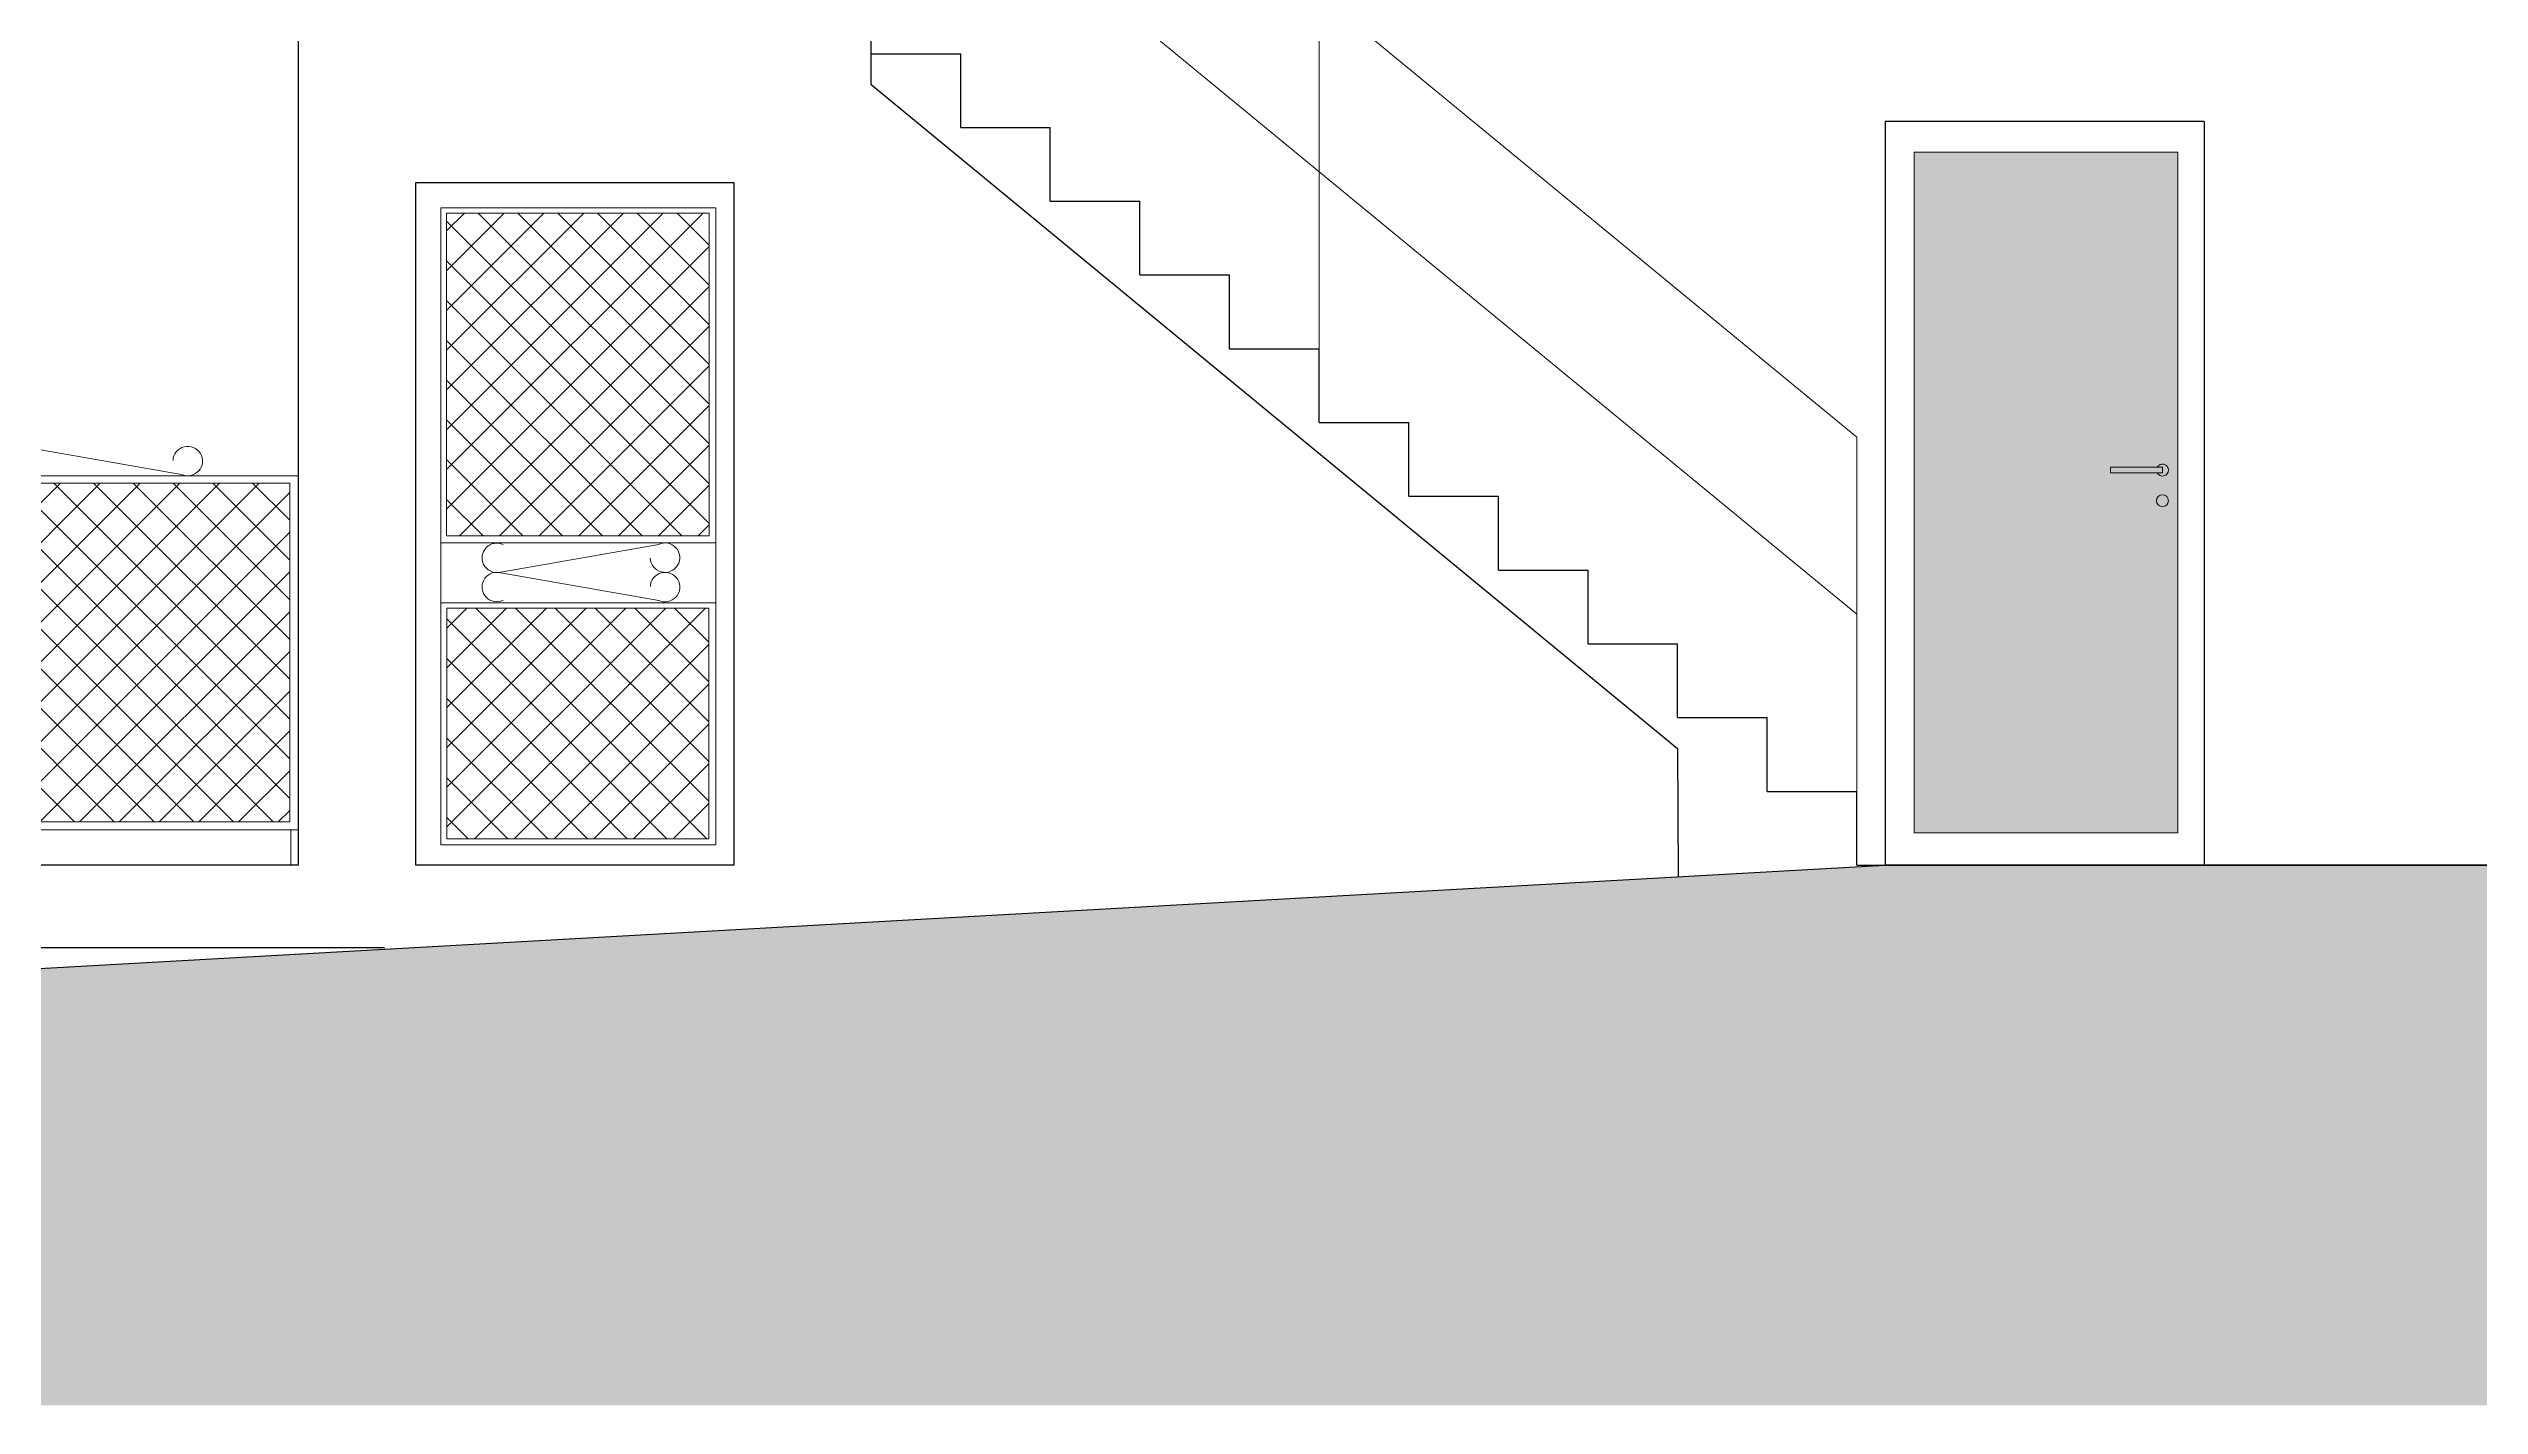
# Model space of a CAD drawing. Header units: millimetres. Extents: x -2768 to 386734, y -140 to 258833.
# Drawn here: x 159552 to 166415, y 138697 to 142528 of the extents above; entities that cross this region are included whole.
import ezdxf

# ---------------------------------------------------------------- set-up
doc = ezdxf.new("R2010")
doc.units = ezdxf.units.MM
doc.header["$PDMODE"] = 32
for name, color, linetype, lineweight in [('GRIGLIATI', 9, 'Continuous', 0), ('parapetto', 251, 'Continuous', 9), ('rilievo', 7, 'Continuous', 25), ('VARIE', 4, 'Continuous', 13)]:
    doc.layers.add(name, color=color, linetype=linetype, lineweight=lineweight)
doc.styles.get("Standard").update_dxf_attribs({"font": 'arial.ttf'})
doc.dimstyles.new('Annotativa', dxfattribs={"dimscale": 0, "dimtxt": 2.5, "dimasz": 2.5, "dimexe": 1.25, "dimexo": 0.625, "dimtad": 1, "dimtxsty": 'Standard', "dimcen": 2.5, "dimadec": 0, "dimazin": 0, "dimtfac": 1, "dimtmove": 0, "dimatfit": 3, "dimfxl": 1, "dimarcsym": 0})
pattern_1 = [(45, (34853.744, 118229.455), (-56.1266, 56.1266), []), (135, (34853.744, 118229.455), (-56.1266, -56.1266), [])]

# ---------------------------------------------------------------- blocks, each defined once
blk = doc.blocks.new('*D676')
at = {"layer": 'Defpoints', "color": 0}
for p in [(158057.3, 145711.8), (155454.2, 139988.5), (160563.1, 139988.5)]:
    blk.add_point(p, dxfattribs=at)
at = {"layer": 'VARIE', "color": 0, "lineweight": -2, "ltscale": 0.13}
for p, q in [((157994.8, 145711.8), (155344.2, 145711.8)), ((155454.2, 145611.8), (155454.2, 140088.5)), ((160500.6, 139988.5), (155344.2, 139988.5))]:
    blk.add_line(p, q, dxfattribs=at)
at = {"layer": 'VARIE', "color": 0}
for points in [[(155470.8, 145611.8), (155437.5, 145611.8), (155454.2, 145711.8)], [(155437.5, 140088.5), (155470.8, 140088.5), (155454.2, 139988.5)]]:
    blk.add_solid(points, dxfattribs=at)
at = {"layer": 'VARIE', "color": 0, "linetype": 'ByBlock', "lineweight": 9, "ltscale": 0.13, "insert": (155289.6, 143154.7), "char_height": 200, "attachment_point": 5, "rotation": 90}
blk.add_mtext('573^J', dxfattribs=at)
blk = doc.blocks.new('*D674')
at = {"layer": 'Defpoints', "color": 0}
for p in [(164783.8, 145711.8), (167179.4, 145711.8), (164783.8, 140222.3)]:
    blk.add_point(p, dxfattribs=at)
at = {"layer": 'VARIE', "color": 0, "lineweight": -2, "ltscale": 0.13}
for p, q in [((164846.3, 145711.8), (167289.4, 145711.8)), ((167179.4, 140322.3), (167179.4, 145611.8)), ((164846.3, 140222.3), (167289.4, 140222.3))]:
    blk.add_line(p, q, dxfattribs=at)
at = {"layer": 'VARIE', "color": 0}
for points in [[(167196, 145611.8), (167162.7, 145611.8), (167179.4, 145711.8)], [(167162.7, 140322.3), (167196, 140322.3), (167179.4, 140222.3)]]:
    blk.add_solid(points, dxfattribs=at)
at = {"layer": 'VARIE', "color": 0, "linetype": 'ByBlock', "lineweight": 9, "ltscale": 0.13, "insert": (167014.8, 143618.1), "char_height": 200, "attachment_point": 5, "rotation": 90}
blk.add_mtext('560', dxfattribs=at)
blk = doc.blocks.new('CORNICE')
at = {"layer": 'GRIGLIATI', "linetype": 'ByBlock', "ltscale": 0.13}
blk.add_line((122172.1, 23177.5), (122623.1, 23256.6), dxfattribs=at)
for centre, start, end in [((122154.1, 23215), 1.97493, 295.64101), ((122629.2, 23215.4), 244.43617, 98.43443)]:
    blk.add_arc(centre, 41.6, start, end, dxfattribs=at)

msp = doc.modelspace()

# ---------------------------------------------------------------- hatches: boundary and pattern name
at = {"layer": 'GRIGLIATI', "ltscale": 0.13}
h = msp.add_hatch(dxfattribs=at)
h.set_pattern_fill('ANSI37', color=256, scale=0.25, style=0)
h.set_pattern_definition(pattern_1)
h.paths.add_polyline_path([(160675.7, 142063.9), (160675.7, 141152.1), (161417.4, 141152.1), (161417.4, 142063.9)])
h = msp.add_hatch(dxfattribs=at)
h.set_pattern_fill('ANSI37', color=256, scale=0.25, style=0)
h.set_pattern_definition([(45, (33347.59, 94201.39), (-56.1266, 56.1266), []), (135, (33347.59, 94201.39), (-56.1266, -56.1266), [])])
h.paths.add_polyline_path([(158454, 141301.2), (158454, 140344.5), (160233.1, 140344.5), (160233.1, 141301.2)])
h = msp.add_hatch(dxfattribs=at)
h.set_pattern_fill('ANSI37', color=256, scale=0.25, style=0)
h.set_pattern_definition(pattern_1)
h.paths.add_polyline_path([(160676.6, 140948.2), (160676.6, 140296.2), (161416, 140296.2), (161416, 140948.2)])
at = {"layer": 'parapetto', "ltscale": 0.13}
h = msp.add_hatch(color=254, dxfattribs=at)
h.set_gradient(color1=(212, 206, 210), color2=(220, 215, 219), one_color=1)
h.paths.add_polyline_path([(182049.3, 138696.5), (182049.3, 140696.2), (167557.3, 140223.9), (167557.3, 140222.3), (167507.3, 140222.3), (164737.3, 140222.3), (154444.1, 139645.6), (154444.1, 138696.5)])
at = {"layer": 'rilievo', "linetype": 'ByBlock', "ltscale": 0.13}
h = msp.add_hatch(color=254, dxfattribs=at)
h.set_gradient(color1=(196, 192, 195), one_color=1)
h.paths.add_polyline_path([(164819.1, 142235.9), (164819.1, 140313.5), (165563.2, 140313.5), (165563.2, 142235.9)])

# ---------------------------------------------------------------- linework, layer by layer
at = {"layer": 'GRIGLIATI', "ltscale": 0.13}
msp.add_line((160257.3, 141222.3), (160257.3, 140222.3), dxfattribs=at)
at = {"layer": 'GRIGLIATI', "linetype": 'ByBlock', "ltscale": 0.13}
msp.add_line((160257.3, 140222.3), (160257.3, 140614.2), dxfattribs=at)
at = {"layer": 'GRIGLIATI', "ltscale": 0.13}
for points in [[(160659.4, 142079), (160659.4, 140279.2), (161436.2, 140279.2), (161436.2, 142079)], [(160675.7, 142063.9), (160675.7, 141152.1), (161417.4, 141152.1), (161417.4, 142063.9)], [(158431.5, 140322.3), (158431.5, 141321.9), (160257.3, 141321.9), (160257.3, 140322.3)], [(158454, 141301.2), (158454, 140344.5), (160233.1, 140344.5), (160233.1, 141301.2)], [(160659.4, 141132.2), (160659.4, 140963), (161436.2, 140963), (161436.2, 141132.2)], [(160676.6, 140948.2), (160676.6, 140296.2), (161416, 140296.2), (161416, 140948.2)], [(160236, 140322.3), (160236, 140222.3), (160257.3, 140222.3), (160257.3, 140322.3)]]:
    msp.add_lwpolyline(points, close=True, dxfattribs=at)
at = {"layer": 'parapetto', "ltscale": 0.13}
for p, q in [((161874.3, 143722.3), (164657.3, 141430.7)), ((161874.3, 143222.3), (164657.3, 140930.7)), ((163139.3, 142680.7), (163139.3, 141680.7)), ((164657.3, 141430.7), (164657.3, 140430.7))]:
    msp.add_line(p, q, dxfattribs=at)
msp.add_lwpolyline([(164819.1, 142235.9), (164819.1, 140313.5), (165563.2, 140313.5), (165563.2, 142235.9)], close=True, dxfattribs=at)
at = {"layer": 'parapetto', "linetype": 'ByBlock', "ltscale": 0.13}
msp.add_lwpolyline([(165520, 141345.8), (165520, 141330.1), (165373.3, 141330.1), (165373.3, 141345.8)], close=True, dxfattribs=at)
msp.add_circle((165520, 141251.4), 16.8, dxfattribs=at)
msp.add_arc((165520, 141338), 16.8, 207.75996, 152.24004, dxfattribs=at)
at = {"layer": 'rilievo', "ltscale": 0.13}
for p, q in [((160257.3, 142722.3), (160257.3, 140222.3)), ((161874.3, 142426.9), (161874.3, 142722.3)), ((161874.3, 142514), (162127.3, 142514)), ((162127.3, 142305.7), (162127.3, 142514)), ((161874.3, 142426.9), (164151.3, 140551.9)), ((162127.3, 142305.7), (162380.3, 142305.7)), ((162380.3, 142097.3), (162380.3, 142305.7)), ((164737.3, 142322.3), (164737.3, 140222.3)), ((165637.3, 142322.3), (164737.3, 142322.3)), ((165637.3, 142322.3), (165637.3, 140222.3)), ((162380.3, 142097.3), (162633.3, 142097.3)), ((162633.3, 141889), (162633.3, 142097.3)), ((162633.3, 141889), (162886.3, 141889)), ((162886.3, 141680.7), (162886.3, 141889)), ((162886.3, 141680.7), (163139.3, 141680.7)), ((163139.3, 141472.3), (163139.3, 141680.7)), ((163139.3, 141472.3), (163392.3, 141472.3)), ((163392.3, 141264), (163392.3, 141472.3)), ((163392.3, 141264), (163645.3, 141264)), ((163645.3, 141055.7), (163645.3, 141264)), ((163645.3, 141055.7), (163898.3, 141055.7)), ((163898.3, 140847.3), (163898.3, 141055.7)), ((163898.3, 140847.3), (164151.3, 140847.3)), ((164151.3, 140639), (164151.3, 140847.3)), ((164151.3, 140639), (164404.3, 140639)), ((164404.3, 140430.7), (164404.3, 140639)), ((164151.3, 140551.9), (164153.1, 140189.6)), ((164404.3, 140430.7), (164657.3, 140430.7)), ((164657.3, 140222.3), (164657.3, 140430.7)), ((164657.3, 140222.3), (164910.3, 140222.3))]:
    msp.add_line(p, q, dxfattribs=at)
at = {"layer": 'rilievo', "linetype": 'ByBlock', "ltscale": 0.13}
for p, q in [((160589.4, 140222.3), (160589.4, 142150.2)), ((160589.4, 142150.2), (161486.9, 142150.2)), ((161486.9, 142150.2), (161486.9, 140222.3)), ((154444.1, 139645.6), (164737.3, 140222.3)), ((160257.3, 140222.3), (156457.3, 140222.3)), ((161486.9, 140222.3), (160589.4, 140222.3)), ((167507.3, 140222.3), (164737.3, 140222.3))]:
    msp.add_line(p, q, dxfattribs=at)

# ---------------------------------------------------------------- block references
at = {"layer": 'GRIGLIATI', "ltscale": 0.13, "xscale": -1, "rotation": 359.9999999999896}
for p in [(282099.3, 118148.4), (283446.8, 117792.5)]:
    msp.add_blockref('CORNICE', p, dxfattribs=at)
at = {"layer": 'GRIGLIATI', "ltscale": 0.13, "rotation": 180.0170753360504}
msp.add_blockref('CORNICE', (283439.8, 164342.1), dxfattribs=at)

# ---------------------------------------------------------------- dimensions: what is measured, and where the dimension line sits
at = {"layer": 'VARIE', "lineweight": 9, "ltscale": 0.13}
for base, p1, p2, text, picture, middle in [((155454.2, 139988.5), (158057.3, 145711.8), (160563.1, 139988.5), '573^J', '*D676', (155454.2, 143154.7)), ((167179.4, 145711.8), (164783.8, 140222.3), (164783.8, 145711.8), '560', '*D674', (167179.4, 143618.1))]:
    dim = msp.add_linear_dim(base=base, p1=p1, p2=p2, angle=90, text=text, dimstyle='Annotativa', override={"dimscale": 0, "dimtxt": 2, "dimasz": 1, "dimexe": 1.1, "dimdec": 0, "dimlfac": 0.1, "dimzin": 0, "dimdsep": 46}, dxfattribs=at)
    dim.commit()
    dim.dimension.update_dxf_attribs({"geometry": picture, "text_midpoint": middle, "dimtype": 160})

doc.saveas('drawing.dxf')
